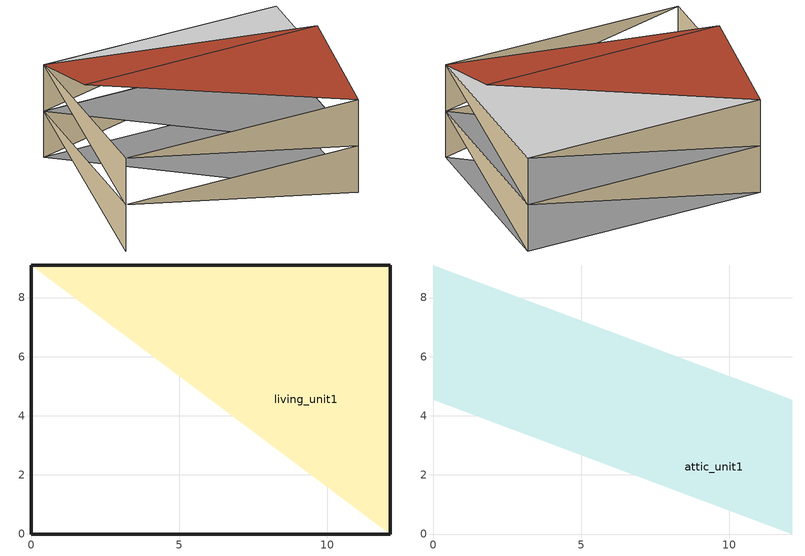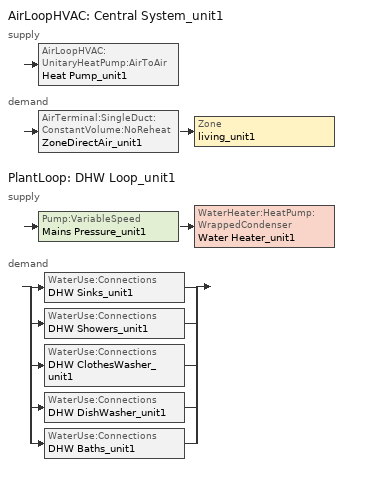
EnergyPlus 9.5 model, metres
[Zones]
living_unit1
 floor adiabatic (Interior Floor): 0,9.1 12.13,9.1 12.13,0 z2.6; 0,9.1 12.13,9.1 12.13,0 z0.01
 wall outside (Exterior Wall): 12.13,0,0.01 12.13,0,2.6 0,0,2.6; 12.13,9.1,0.01 12.13,9.1,2.6 12.13,0,2.6; 0,9.1,0.01 0,9.1,2.6 12.13,9.1,2.6; 0,0,0.01 0,0,2.6 0,9.1,2.6; 12.13,0,2.6 12.13,0,5.19 0,0,5.19; 12.13,9.1,2.6 12.13,9.1,5.19 12.13,0,5.19; 0,9.1,2.6 0,9.1,5.19 12.13,9.1,5.19; 0,0,2.6 0,0,5.19 0,9.1,5.19
 ceiling to attic_unit1 (Interior Ceiling): 12.13,0 12.13,9.1 0,9.1 z5.19
attic_unit1
 roof outside (Exterior Roof): 12.13,0,5.19 12.13,4.55,6.7 0,4.55,6.7; 0,9.1,5.19 0,4.55,6.7 12.13,4.55,6.7
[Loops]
AirLoopHVAC 'Central System_unit1'
 supply: AirLoopHVAC:UnitaryHeatPump:AirToAir 'Heat Pump_unit1'
 demand: AirTerminal:SingleDuct:ConstantVolume:NoReheat 'ZoneDirectAir_unit1' > Zone 'living_unit1'
PlantLoop 'DHW Loop_unit1'
 supply: Pump:VariableSpeed 'Mains Pressure_unit1' > WaterHeater:HeatPump:WrappedCondenser 'Water Heater_unit1'
 demand: split
  | WaterUse:Connections 'DHW Sinks_unit1'
  | WaterUse:Connections 'DHW Showers_unit1'
  | WaterUse:Connections 'DHW ClothesWasher_unit1'
  | WaterUse:Connections 'DHW DishWasher_unit1'
  | WaterUse:Connections 'DHW Baths_unit1'
[Building]
US+SF+CZ6A+hp+slab+IECC_2021: North Axis {deg}=0; Terrain=Suburbs; Loads Convergence Tolerance Value {W}=0.04; Temperature Convergence Tolerance Value {deltaC}=0.4; Solar Distribution=FullExterior; Maximum Number of Warmup Days=25; Minimum Number of Warmup Days=6
[Site:Location]
Location=Albany Intl AP_NY_USA Design_Conditions; Latitude {N+ S-}=42.75; Longitude {W- E+}=-73.8; Time Zone Relative to GMT {GMT+/-}=-5; Elevation {m}=84
[SizingPeriod:DesignDay] Day of Month=21; Dry-Bulb Temperature Range Modifier Type=DefaultMultipliers; Humidity Condition Type=Wetbulb; Barometric Pressure {Pa}=100320; Rain {Yes/No}=No; Snow on ground {Yes/No}=No; Daylight Savings Time Indicator=No
Name | Month | Day Type | Maximum Dry-Bulb Temperature {C} | Daily Dry-Bulb Temperature Range {C} | Wetbulb at Maximum Dry-Bulb {C} | Wind Speed {m/s} design conditions vs. traditional 6.71 m/s (15 mph) | Wind Direction {Degrees; N=0, S=180} | Solar Model Indicator | Clearness {0.0 to 1.1} | Daily Wet-Bulb Temperature Range {deltaC} | Wind Speed {m/s} design conditions vs. traditional 3.35 m/s (7mph) | ASHRAE Clear Sky Optical Depth for Beam Irradiance (taub) | ASHRAE Clear Sky Optical Depth for Diffuse Irradiance (taud)
Albany Intl AP Ann Htg 99.6% Condns DB | 1 | WinterDesignDay | -17.7 | 0 | -17.7 | 3.1 | 290 | ASHRAEClearSky | 0
Albany Intl AP Ann Clg .4% Condns DB=>MWB | 7 | SummerDesignDay | 32 | 12 | 22.7 |  | 180 | ASHRAETau2017 |  | 5.2 | 4.1 | 0.45 | 2.235
[Site:WaterMainsTemperature]
Calculation Method=Correlation; Annual Average Outdoor Air Temperature {C}=6.375; Maximum Difference In Monthly Average Outdoor Air Temperatures {deltaC}=33.5
[Material]
Name | Roughness | Thickness {m} | Conductivity {W/m-K} | Density {kg/m3} | Specific Heat {J/kg-K} | Solar Absorptance | Thermal Absorptance | Visible Absorptance
sheathing_consol_layer | Rough | 0.031115 | 0.035329 | 20.1 | 1465.415
ceil_consol_layer | Rough | 0.444461 | 0.0617176 | 41.9286 | 776.251
wall_consol_layer | Rough | 0.1397 | 0.057165 | 120.801 | 1036.26
Asphalt_shingle | MediumRough | 0.00633985 | 0.08186 | 1121.29 | 1255.2 | 0.75
syn_stucco | MediumSmooth | 0.003048 | 8.65E-02 | 400 | 878.64
Drywall_1/2in | MediumSmooth | 0.0127 | 0.16009 | 800.923 | 1087.84
OSB_7/16in | MediumSmooth | 0.0111125 | 0.1163 | 544.627 | 1213.36
Plywood_3/4in | Rough | 0.01905 | 0.115458 | 544.68 | 674.54 | 0.7 | 0.9 | 0.7
Carpet_n_pad | MediumSmooth | 0.0254001 | 0.0601314 | 32.0369 | 836.8 | 0.7 | 0.9 | 0.7
OSB_1/2in | MediumSmooth | 0.0127 | 0.1163 | 544.627 | 1213.36 | 0.7 | 0.9 | 0.7
Std Wood 6inch | MediumSmooth | 0.15 | 0.12 | 540 | 1210 | 0.7 | 0.9 | 0.7
[WindowMaterial:SimpleGlazingSystem]
Glass: U-Factor {W/m2-K}=1.70358; Solar Heat Gain Coefficient=0.3344; Visible Transmittance=0.88
[WindowMaterial:Blind]
int_blind: Slat Orientation=Horizontal; Slat Width {m}=0.025; Slat Separation {m}=0.01875; Slat Thickness {m}=0.001; Slat Angle {deg}=45; Slat Conductivity {W/m-K}=221; Slat Beam Solar Transmittance=0; Front Side Slat Beam Solar Reflectance=0.5; Back Side Slat Beam Solar Reflectance=0.5; Slat Diffuse Solar Transmittance=0; Front Side Slat Diffuse Solar Reflectance=0.5; Back Side Slat Diffuse Solar Reflectance=0.5; Slat Beam Visible Transmittance=0; Front Side Slat Beam Visible Reflectance=0.5; Back Side Slat Beam Visible Reflectance=0.5; Slat Diffuse Visible Transmittance=0; Front Side Slat Diffuse Visible Reflectance=0.5; Back Side Slat Diffuse Visible Reflectance=0.5; Slat Infrared Hemispherical Transmittance=0; Front Side Slat Infrared Hemispherical Emissivity=0.9; Back Side Slat Infrared Hemispherical Emissivity=0.9; Blind to Glass Distance {m}=0.05; Blind Top Opening Multiplier=0.5; Blind Bottom Opening Multiplier=0.5; Blind Left Side Opening Multiplier=0.5; Blind Right Side Opening Multiplier=0.5
[Construction]
Exterior Wall: syn_stucco, sheathing_consol_layer, OSB_7/16in, wall_consol_layer, Drywall_1/2in
InteriorFurnishings: Std Wood 6inch
Interior Floor: Plywood_3/4in, Carpet_n_pad
Interior Ceiling: ceil_consol_layer, Drywall_1/2in
Exterior Roof: Asphalt_shingle, OSB_1/2in
window_w_blinds: Glass, int_blind
[Zone] Multiplier=1
living_unit1; attic_unit1
[WindowShadingControl]
Shades-living_unit1: Zone=living_unit1; Shading Type=InteriorBlind; Construction with Shading=window_w_blinds; Shading Control Type=OnIfScheduleAllows; Schedule=shading_2012iecc; Shading Control Is Scheduled=Yes; Glare Control Is Active=No; Multiple Surface Control Type=Sequential; Fenestration Surface 1=Window_ldf_1.unit1; Fenestration Surface 2=Window_ldb_1.unit1; Fenestration Surface 3=Window_sdr_1.unit1; Fenestration Surface 4=Window_sdl_1.unit1; Fenestration Surface 5=Window_ldf_2.unit1; Fenestration Surface 6=Window_ldb_2.unit1; Fenestration Surface 7=Window_sdr_2.unit1; Fenestration Surface 8=Window_sdl_2.unit1
[InternalMass]
Internalmass_unit1: Construction=InteriorFurnishings; Zone or ZoneList=living_unit1; Surface Area {m2}=9.89591
[Shading:Overhang] Height above Window or Door {m}=0; Tilt Angle from Window/Door {deg}=90; Left extension from Window/Door Width {m}=0; Right extension from Window/Door Width {m}=0; Depth {m}=0.0152439
Name | Window or Door
Overhang_sdr_1.unit1 | Window_sdr_1.unit1
Overhang_sdr_2.unit1 | Window_sdr_2.unit1
[People]
people_unit1: Zone or ZoneList=living_unit1; Number of People Schedule=Occupancy; Number of People Calculation Method=People; Number of People=3; Fraction Radiant=0; Sensible Heat Fraction=autocalculate; Activity Level Schedule=activity_sch; Enable ASHRAE 55 Comfort Warnings=No; Mean Radiant Temperature Calculation Type=ZoneAveraged
[Lights] Zone or ZoneList=living_unit1; Schedule=InteriorLightingHE; Design Level Calculation Method=Watts/Area; Return Air Fraction=0; Fraction Radiant=0.6; Fraction Visible=0.2; Fraction Replaceable=0
Name | Watts per Zone Floor Area {W/m2}
Living Hardwired Lighting1 | 1.05216
Living Plug-in Lighting1 | 0.478468
[EnergyManagementSystem:ProgramCallingManager]
GettimeV: EndOfSystemTimestepBeforeHVACReporting; GetTimelagV
[EnergyManagementSystem:Program]
GetTimelagV: SET currentMinuteV = Minute; SET currentMonthV = Month; SET currentDayOfMonthV = DayOfMonth; Set currentHourV = Hour
[EnergyManagementSystem:OutputVariable] Type of Data in Variable=Averaged; Update Frequency=SystemTimestep
Name | EMS Variable
currentMinuteV | currentMinuteV
currentHourV | currentHourV
currentDayOfMonthV | currentDayOfMonthV
currentMonthV | currentMonthV
[EnergyManagementSystem:GlobalVariable]
currentMinuteV
currentMonthV
currentDayOfMonthV
currentHourV
[ElectricEquipment] Zone or ZoneList=living_unit1
Name | Schedule | Design Level Calculation Method | Design Level {W} | Fraction Latent | Fraction Radiant | Fraction Lost | Watts per Zone Floor Area {W/m2}
dishwasher1 | DishWasher | EquipmentLevel | 65.6988 | 0.15 | 0.6 | 0.25
refrigerator1 | Refrigerator | EquipmentLevel | 91.0576 | 0 | 1 | 0
clotheswasher1 | ClothesWasher | EquipmentLevel | 28.4784 | 0 | 0.8 | 0.2
electric_dryer1 | ClothesDryer | EquipmentLevel | 213.065 | 0.05 | 0.15 | 0.8
electric_range1 | CookingRange | EquipmentLevel | 248.154 | 0.3 | 0.4 | 0.3
television1 | InteriorLighting | EquipmentLevel | 0 | 0 | 1 | 0
electric_mels1 | MiscPlugLoad | EquipmentLevel | 567.464 | 0.06 | 0.69 | 0.25
IECC_Adj1 | MiscPlugLoad | Watts/Area |  | 0.062439 | 0.411909 | 0.251045 | 1.54357
[ZoneVentilation:DesignFlowRate]
Ventilation_unit1: Zone or ZoneList=living_unit1; Schedule=always_avail; Design Flow Rate Calculation Method=Flow/Zone; Design Flow Rate {m3/s}=0; Ventilation Type=Exhaust; Fan Pressure Rise {Pa}=0; Fan Total Efficiency=0.6; Constant Term Coefficient=1; Temperature Term Coefficient=0; Velocity Term Coefficient=0; Velocity Squared Term Coefficient=0; Minimum Indoor Temperature {C}=-100; Maximum Indoor Temperature {C}=100; Delta Temperature {deltaC}=-100; Minimum Outdoor Temperature {C}=-100; Maximum Outdoor Temperature {C}=100; Maximum Wind Speed {m/s}=40
[Exterior:Lights]
Name | Schedule | Design Level {W}
Exterior-Lights_unit1 | ExteriorLighting | 43.2425
Garage-Lights_unit1 | InteriorLightingHE | 7.16295
[DesignSpecification:OutdoorAir]
SZ_DSOA_living_unit1: Outdoor Air Method=Flow/Zone; Outdoor Air Flow per Person {m3/s-person}=0; Outdoor Air Flow per Zone {m3/s}=0.0283168
[Sizing:Zone]
living_unit1: Zone Cooling Design Supply Air Temperature Input Method=SupplyAirTemperature; Zone Cooling Design Supply Air Temperature {C}=12; Zone Heating Design Supply Air Temperature Input Method=SupplyAirTemperature; Zone Heating Design Supply Air Temperature {C}=50; Zone Cooling Design Supply Air Humidity Ratio {kgWater/kgDryAir}=0.008; Zone Heating Design Supply Air Humidity Ratio {kgWater/kgDryAir}=0.008; Design Specification Outdoor Air Object=SZ_DSOA_living_unit1; Cooling Design Air Flow Method=DesignDay; Cooling Minimum Air Flow per Zone Floor Area {m3/s-m2}=0.000762; Heating Design Air Flow Method=DesignDay; Heating Maximum Air Flow per Zone Floor Area {m3/s-m2}=0.002032; Heating Maximum Air Flow {m3/s}=0.141576; Heating Maximum Air Flow Fraction=0.3
[Sizing:System]
Central System_unit1: Type of Load to Size On=Sensible; Design Outdoor Air Flow Rate {m3/s}=autosize; Central Heating Maximum System Air Flow Ratio=1; Preheat Design Temperature {C}=7; Preheat Design Humidity Ratio {kgWater/kgDryAir}=0.008; Precool Design Temperature {C}=11; Precool Design Humidity Ratio {kgWater/kgDryAir}=0.008; Central Cooling Design Supply Air Temperature {C}=12; Central Heating Design Supply Air Temperature {C}=50; Type of Zone Sum to Use=NonCoincident; 100% Outdoor Air in Cooling=No; 100% Outdoor Air in Heating=No; Central Cooling Design Supply Air Humidity Ratio {kgWater/kgDryAir}=0.008; Central Heating Design Supply Air Humidity Ratio {kgWater/kgDryAir}=0.008; Cooling Supply Air Flow Rate Method=DesignDay; Heating Supply Air Flow Rate Method=DesignDay; Zone Maximum Outdoor Air Fraction=1; Cooling Design Capacity Method=CoolingDesignCapacity; Cooling Design Capacity {W}=autosize; Heating Design Capacity Method=HeatingDesignCapacity; Heating Design Capacity {W}=autosize; Central Cooling Capacity Control Method=OnOff
[Sizing:Plant]
DHW Loop_unit1: Loop Type=Heating; Design Loop Exit Temperature {C}=48.8889; Loop Design Temperature Difference {deltaC}=5.55556
[ZoneControl:Thermostat]
Zone Thermostat_unit1: Zone or ZoneList=living_unit1; Control Type Schedule=zone_control_type; Control 1=thermostat_living Dual SP Control
[ThermostatSetpoint:DualSetpoint]
thermostat_living Dual SP Control: Heating Setpoint Temperature Schedule=heating_sch; Cooling Setpoint Temperature Schedule=cooling_sch
[ZoneHVAC:EnergyRecoveryVentilator]
ERV_unit1: Availability Schedule=always_avail; Heat Exchanger=OA_Heat_Recovery_Unit1; Supply Air Flow Rate {m3/s}=0.0283168; Exhaust Air Flow Rate {m3/s}=0.0283168; Supply Air Fan=OASupplyFan_unit1; Exhaust Air Fan=OAExhaustFan_unit1
[AirTerminal:SingleDuct:ConstantVolume:NoReheat]
ZoneDirectAir_unit1: Availability Schedule=always_avail; Maximum Air Flow Rate {m3/s}=autosize
[Zone equipment]
living_unit1: ZoneDirectAir_unit1, Water Heater_unit1, ERV_unit1
[Fan:OnOff] Availability Schedule=always_avail
Name | Fan Total Efficiency | Pressure Rise {Pa} | Maximum Flow Rate {m3/s} | Motor Efficiency | Motor In Airstream Fraction
Supply Fan_unit1 | 0.50054 | 400 | autosize | 0.863 | 1
OASupplyFan_unit1; OAExhaustFan_unit1 | 0.6 | 227.023 | 0.0283168 | 1 | 0
Heat Pump Water Heater Fan_unit1 | 0.7 | 100 | autosize | 0.9 | 1
[Coil:Cooling:DX:SingleSpeed]
DX Cooling Coil_unit1: Availability Schedule=always_avail; Gross Rated Total Cooling Capacity {W}=autosize; Gross Rated Sensible Heat Ratio=autosize; Gross Rated Cooling COP {W/W}=4.06853; Rated Air Flow Rate {m3/s}=autosize; Total Cooling Capacity Function of Temperature Curve=HPACCoolCapFT; Total Cooling Capacity Function of Flow Fraction Curve=HPACCoolCapFFF; Energy Input Ratio Function of Temperature Curve=HPACCOOLEIRFT; Energy Input Ratio Function of Flow Fraction Curve=HPACCOOLEIRFFF; Part Load Fraction Correlation Curve=HPACCOOLPLFFPLR
[Coil:Heating:Electric]
Supp Heating Coil_unit1: Availability Schedule=always_avail; Efficiency=1; Nominal Capacity {W}=autosize
[Coil:Heating:DX:SingleSpeed]
Main DX Heating Coil_unit1: Availability Schedule=always_avail; Gross Rated Heating Capacity {W}=autosize; Gross Rated Heating COP {W/W}=3.69308; Rated Air Flow Rate {m3/s}=autosize; Heating Capacity Function of Temperature Curve=HPACHeatCapFT; Heating Capacity Function of Flow Fraction Curve=HPACHeatCapFFF; Energy Input Ratio Function of Temperature Curve=HPACHeatEIRFT; Energy Input Ratio Function of Flow Fraction Curve=HPACHeatEIRFFF; Part Load Fraction Correlation Curve=HPACCOOLPLFFPLR; Defrost Energy Input Ratio Function of Temperature Curve=Defrost_EIR_FT; Minimum Outdoor Dry-Bulb Temperature for Compressor Operation {C}=-17.78; Maximum Outdoor Dry-Bulb Temperature for Defrost Operation {C}=5; Crankcase Heater Capacity {W}=200; Maximum Outdoor Dry-Bulb Temperature for Crankcase Heater Operation {C}=10; Defrost Strategy=ReverseCycle; Defrost Control=OnDemand
[Coil:WaterHeating:AirToWaterHeatPump:Wrapped]
Heat Pump Water Heater Evaporator_unit1: Rated Heating Capacity {W}=1500; Rated COP {W/W}=3; Rated Sensible Heat Ratio=0.981; Rated Evaporator Inlet Air Dry-Bulb Temperature {C}=19.7; Rated Evaporator Inlet Air Wet-Bulb Temperature {C}=13.5; Rated Condenser Water Temperature {C}=48.89; Rated Evaporator Air Flow Rate {m3/s}=0.189; Evaporator Fan Power Included in Rated COP=yes; Maximum Ambient Temperature for Crankcase Heater Operation {C}=10; Evaporator Air Temperature Type for Curve Objects=WetBulbTemperature; Heating Capacity Function of Temperature Curve=HPWH-Htg-Cap-fT; Heating COP Function of Temperature Curve=HPWH-Htg-COP-fT; Part Load Fraction Correlation Curve=HPWH-COP-fPLR
[HeatExchanger:AirToAir:SensibleAndLatent]
OA_Heat_Recovery_Unit1: Availability Schedule=always_off; Nominal Supply Air Flow Rate {m3/s}=0.0283168; Sensible Effectiveness at 100% Heating Air Flow=0.65; Latent Effectiveness at 100% Heating Air Flow=0; Sensible Effectiveness at 75% Heating Air Flow=0.65; Latent Effectiveness at 75% Heating Air Flow=0; Sensible Effectiveness at 100% Cooling Air Flow=0.65; Latent Effectiveness at 100% Cooling Air Flow=0; Sensible Effectiveness at 75% Cooling Air Flow=0.65; Latent Effectiveness at 75% Cooling Air Flow=0; Nominal Electric Power {W}=0; Supply Air Outlet Temperature Control=No; Heat Exchanger Type=Plate; Frost Control Type=None; Threshold Temperature {C}=-16.8333; Initial Defrost Time Fraction=0.083; Rate of Defrost Time Fraction Increase {1/K}=0.0216; Economizer Lockout=No
[AirLoopHVAC:UnitaryHeatPump:AirToAir]
Heat Pump_unit1: Availability Schedule=always_avail; Cooling Supply Air Flow Rate {m3/s}=autosize; Heating Supply Air Flow Rate {m3/s}=autosize; No Load Supply Air Flow Rate {m3/s}=0; Controlling Zone or Thermostat Location=living_unit1; Supply Air Fan=Supply Fan_unit1; Heating Coil=Main DX Heating Coil_unit1; Cooling Coil=DX Cooling Coil_unit1; Supplemental Heating Coil=Supp Heating Coil_unit1; Maximum Supply Air Temperature from Supplemental Heater {C}=50; Maximum Outdoor Dry-Bulb Temperature for Supplemental Heater Operation {C}=10; Fan Placement=BlowThrough; Supply Air Fan Operating Mode Schedule=fan_cycle
[AirLoopHVAC]
Central System_unit1: Design Supply Air Flow Rate {m3/s}=autosize
[Pump:VariableSpeed]
Mains Pressure_unit1: Design Maximum Flow Rate {m3/s}=autosize; Design Pump Head {Pa}=1; Design Power Consumption {W}=0; Motor Efficiency=1; Fraction of Motor Inefficiencies to Fluid Stream=0; Coefficient 1 of the Part Load Performance Curve=0; Coefficient 2 of the Part Load Performance Curve=1; Coefficient 3 of the Part Load Performance Curve=0; Coefficient 4 of the Part Load Performance Curve=0; Design Minimum Flow Rate {m3/s}=0; Pump Control Type=Intermittent
[WaterHeater:Stratified]
Water Heater_Tank_unit1: Tank Volume {m3}=0.196841; Tank Height {m}=1.594; Tank Shape=VerticalCylinder; Maximum Temperature Limit {C}=51; Heater Priority Control=MasterSlave; Heater 1 Setpoint Temperature Schedule=dhw_setpt_hpwh; Heater 1 Deadband Temperature Difference {deltaC}=2; Heater 1 Capacity {W}=autosize; Heater 1 Height {m}=1.129; Heater 2 Setpoint Temperature Schedule=dhw_setpt_hpwh; Heater 2 Deadband Temperature Difference {deltaC}=2; Heater 2 Capacity {W}=0; Heater 2 Height {m}=0.266; Heater Fuel Type=electricity; Heater Thermal Efficiency=1; Off Cycle Parasitic Fuel Consumption Rate {W}=8.3; Off Cycle Parasitic Fuel Type=Electricity; Off Cycle Parasitic Heat Fraction to Tank=0; Off Cycle Parasitic Height {m}=1; On Cycle Parasitic Fuel Consumption Rate {W}=8.3; On Cycle Parasitic Fuel Type=Electricity; On Cycle Parasitic Heat Fraction to Tank=0; On Cycle Parasitic Height {m}=1; Ambient Temperature Indicator=Zone; Ambient Temperature Zone=living_unit1; Uniform Skin Loss Coefficient per Unit Area to Ambient Temperature {W/m2-K}=0.730336; Skin Loss Fraction to Zone=1; Off Cycle Flue Loss Fraction to Zone=1; Use Side Effectiveness=1; Use Side Inlet Height {m}=0; Use Side Outlet Height {m}=autocalculate; Source Side Effectiveness=1; Source Side Inlet Height {m}=0.7; Source Side Outlet Height {m}=0; Inlet Mode=Fixed; Use Side Design Flow Rate {m3/s}=autosize; Source Side Design Flow Rate {m3/s}=autosize; Indirect Water Heating Recovery Time {hr}=1.5; Number of Nodes=1
[WaterHeater:Sizing]
Water Heater_Tank_unit1: Design Mode=ResidentialHUD-FHAMinimum; Number of Bedrooms=3; Number of Bathrooms=3
[WaterHeater:HeatPump:WrappedCondenser]
Water Heater_unit1: Availability Schedule=always_avail; Compressor Setpoint Temperature Schedule=Compressor Setpoint; Dead Band Temperature Difference {deltaC}=5; Condenser Bottom Location {m}=0.0664167; Condenser Top Location {m}=0.863417; Evaporator Air Flow Rate {m3/s}=autocalculate; Inlet Air Configuration=ZoneAirOnly; Inlet Air Zone=living_unit1; Tank=Water Heater_Tank_unit1; DX Coil=Heat Pump Water Heater Evaporator_unit1; Minimum Inlet Air Temperature for Compressor Operation {C}=10; Maximum Inlet Air Temperature for Compressor Operation {C}=48.89; Compressor Location=Zone; Fan=Heat Pump Water Heater Fan_unit1; Fan Placement=DrawThrough; On Cycle Parasitic Electric Load {W}=0; Off Cycle Parasitic Electric Load {W}=0; Tank Element Control Logic=MutuallyExclusive; Control Sensor 1 Height In Stratified Tank {m}=1.262; Control Sensor 1 Weight=0.75; Control Sensor 2 Height In Stratified Tank {m}=0.464
[PlantLoop]
DHW Loop_unit1: Fluid Type=Water; Plant Equipment Operation Scheme=DHW Loop Operation_unit1; Maximum Loop Temperature {C}=100; Minimum Loop Temperature {C}=0; Maximum Loop Flow Rate {m3/s}=autosize; Minimum Loop Flow Rate {m3/s}=0; Plant Loop Volume {m3}=autocalculate; Load Distribution Scheme=Optimal
[PlantEquipmentList]
DHW Plant Equipment_unit1: Water Heater_unit1
[PlantEquipmentOperation:HeatingLoad]
DHW Control Scheme_unit1: Load Range 1 Lower Limit {W}=0; Load Range 1 Upper Limit {W}=1000000000000000; Range 1 Equipment List=DHW Plant Equipment_unit1
[PlantEquipmentOperationSchemes]
DHW Loop Operation_unit1: Control Scheme 1=DHW Control Scheme_unit1; Control Scheme 1 Schedule=always_avail
[AvailabilityManager:Scheduled]
System availability: Schedule=always_avail
[SetpointManager:Scheduled]
DHW Loop Setpoint Manager_unit1: Control Variable=Temperature; Schedule=DHWSupplySetpoint; Setpoint Node or NodeList=DHW Supply Outlet Node_unit1
[Generator:PVWatts] DC System Capacity {W}=13040; Module Type=Standard; Array Type=FixedOpenRack; System Losses=0.14; Array Geometry Type=TiltAzimuth; Tilt Angle {deg}=18.3; Ground Coverage Ratio=0.4
Name | Azimuth Angle {deg}
PV_WestRoof | 270
PV_EastRoof | 90
[ElectricLoadCenter:Inverter:PVWatts]
Inverter: DC to AC Size Ratio=1.1; Inverter Efficiency=0.96
[ElectricLoadCenter:Generators]
Generator: Generator 1=PV_WestRoof; Generator 1 Rated Electric Power Output {W}=13040; Generator 2=PV_EastRoof; Generator 2 Rated Electric Power Output {W}=13040
[ElectricLoadCenter:Distribution]
ELC1: Generator List=Generator; Generator Operation Scheme Type=Baseload; Electrical Buss Type=DirectCurrentWithInverter; Inverter=Inverter; Maximum Storage State of Charge Fraction=1
[WaterUse:Equipment]
Name | Peak Flow Rate {m3/s} | Flow Rate Fraction Schedule | Target Temperature Schedule
Clothes Washer_unit1 | 1.62192e-06 | ClothesWasher | CWWaterTempSchedule
Dishwasher_unit1 | 6.36685e-07 | Dishwasher | DWWaterTempSchedule
Sinks_unit1 | 7.1934e-05 | BA_sink_sch | SSBWaterTempSchedule
Showers_unit1 | 0.000141975 | BA_shower_sch | SSBWaterTempSchedule
Baths_unit1 | 0.00027764 | BA_bath_sch | SSBWaterTempSchedule
[WaterUse:Connections] Drain Water Heat Exchanger Type=None
Name | Water Use Equipment 1
DHW Sinks_unit1 | Sinks_unit1
DHW Showers_unit1 | Showers_unit1
DHW ClothesWasher_unit1 | Clothes Washer_unit1
DHW DishWasher_unit1 | Dishwasher_unit1
DHW Baths_unit1 | Baths_unit1
[ExternalInterface:Schedule]
Name | Initial Value
heating_sch | 22.22
cooling_sch | 23.89
[Schedule:Day:Hourly]
OccupancyDay: 1, 1, 1, 1, 1, 1, 1, 0.8831, 0.40861, 0.24189, 0.24189, 0.24189, 0.24189, 0.24189, 0.24189, 0.24189, 0.29498, 0.5531, 0.89693, 0.89693, 0.89693, 1, 1, 1
LightingDay: 0.0625, 0.0625, 0.0625, 0.0625, 0.1875, 0.390625, 0.4375, 0.390625, 0.171875, 0.117188, 0.117188, 0.117188, 0.117188, 0.117188, 0.117188, 0.203125, 0.4375, 0.609375, 0.820312, 0.984375, 1, 0.6875, 0.382812, 0.15625
ExteriorLightingDay: 1, 1, 1, 1, 1, 1, 0, 0, 0, 0, 0, 0, 0, 0, 0, 0, 0, 0, 1, 1, 1, 1, 1, 1
LightingDay_EELighting: 0.06875, 0.06875, 0.06875, 0.06875, 0.20625, 0.429688, 0.48125, 0.429688, 0.189062, 0.128906, 0.128906, 0.128906, 0.128906, 0.128906, 0.128906, 0.223438, 0.48125, 0.670312, 0.902344, 1, 1, 0.75625, 0.421094, 0.171875
RefrigeratorDay: 0.8, 0.782696, 0.765594, 0.742857, 0.731388, 0.731388, 0.75996, 0.8, 0.817103, 0.828571, 0.8, 0.8, 0.839839, 0.839839, 0.828571, 0.839839, 0.885714, 0.971429, 1, 0.971429, 0.942857, 0.925553, 0.885714, 0.828571
MiscPlugLoadDay: 0.60749, 0.559339, 0.552853, 0.545071, 0.524481, 0.585279, 0.676232, 0.718547, 0.60749, 0.517023, 0.529183, 0.529345, 0.520428, 0.538424, 0.568742, 0.600357, 0.710117, 0.862678, 0.936608, 0.966764, 1, 0.976654, 0.845169, 0.734436
CookingRangeDay: 0.0471585, 0.0471585, 0.0235459, 0.0235459, 0.0471585, 0.0707044, 0.165088, 0.283018, 0.306564, 0.320771, 0.283018, 0.330176, 0.377335, 0.306564, 0.292423, 0.377335, 0.613194, 1, 0.778348, 0.400947, 0.235859, 0.165088, 0.103722, 0.0707044
DishwasherWeekday: 0.115858, 0.0514759, 0.0385692, 0.0257379, 0.0257379, 0.0772138, 0.154503, 0.231792, 0.437922, 0.489398, 0.425016, 0.360633, 0.309082, 0.347726, 0.283344, 0.270437, 0.283344, 0.373464, 0.656883, 0.8372, 0.682621, 0.502305, 0.33482, 0.231792
DishwasherWeekend: 0.124134, 0.0551527, 0.0413241, 0.0275764, 0.0275764, 0.0827291, 0.165539, 0.248349, 0.469202, 0.524355, 0.455374, 0.386393, 0.331159, 0.372564, 0.303583, 0.289754, 0.303583, 0.40014, 0.703804, 0.897, 0.73138, 0.538184, 0.358735, 0.248349
DishwasherVacation; ClothesWasherVacation; ClothesDryerVacation: 0, 0, 0, 0, 0, 0, 0, 0, 0, 0, 0, 0, 0, 0, 0, 0, 0, 0, 0, 0, 0, 0, 0, 0
ClothesWasherWeekday: 0.0796475, 0.0637009, 0.0318078, 0.0318078, 0.0637009, 0.095594, 0.191188, 0.414354, 0.621574, 0.7332, 0.717253, 0.637521, 0.573735, 0.510034, 0.446247, 0.414354, 0.430301, 0.414354, 0.414354, 0.414354, 0.414354, 0.398408, 0.270921, 0.143434
ClothesWasherWeekend: 0.097441, 0.077932, 0.0389138, 0.0389138, 0.077932, 0.11695, 0.2339, 0.506923, 0.760436, 0.897, 0.877491, 0.779946, 0.701909, 0.623977, 0.545941, 0.506923, 0.526432, 0.506923, 0.506923, 0.506923, 0.506923, 0.487414, 0.331446, 0.175477
ClothesDryerWeekday: 0.0996819, 0.0598091, 0.0398727, 0.0199364, 0.0398727, 0.0598091, 0.159491, 0.318982, 0.486427, 0.685791, 0.785473, 0.817391, 0.7456, 0.677837, 0.610073, 0.578155, 0.558218, 0.546236, 0.518346, 0.510391, 0.5263, 0.546236, 0.4386, 0.239236
ClothesDryerWeekend: 0.121951, 0.0731707, 0.0487805, 0.0243902, 0.0487805, 0.0731707, 0.195122, 0.390244, 0.595097, 0.839, 0.960951, 1, 0.91217, 0.829268, 0.746366, 0.707317, 0.682927, 0.668268, 0.634146, 0.624415, 0.643878, 0.668268, 0.536585, 0.292683
[Schedule:Week:Compact]
RefrigeratorWeek: For: AllDays, RefrigeratorDay
MiscPlugLoadWeek: For: AllDays, MiscPlugLoadDay
CookingRangeWeek: For: AllDays, CookingRangeDay
DishwasherWeek: For: Weekdays, DishwasherWeekday, For: CustomDay1, DishwasherVacation, For: AllOtherDays, DishwasherWeekend
ClothesWasherWeek: For: Weekdays, ClothesWasherWeekday, For: CustomDay1, ClothesWasherVacation, For: AllOtherDays, ClothesWasherWeekend
ClothesDryerWeek: For: Weekdays, ClothesDryerWeekday, For: CustomDay1, ClothesDryerVacation, For: AllOtherDays, ClothesDryerWeekend
OccupancyWeek: AllDays, OccupancyDay
LightingProfileWeek: For: AllDays, LightingDay
LightingProfileWeek_EELighting: For: AllDays, LightingDay_EELighting
ExteriorLightingProfileWeek: For: AllDays, ExteriorLightingDay
[Schedule:Year]
Occupancy: OccupancyWeek, 1, 1, 12, 31
InteriorLighting: LightingProfileWeek, 1, 1, 12, 31
InteriorLightingHE: LightingProfileWeek_EELighting, 1, 1, 12, 31
ExteriorLighting: ExteriorLightingProfileWeek, 1, 1, 12, 31
Refrigerator: RefrigeratorWeek, 1, 1, 12, 31
MiscPlugLoad: MiscPlugLoadWeek, 1, 1, 12, 31
CookingRange: CookingRangeWeek, 1, 1, 12, 31
Dishwasher: DishwasherWeek, 1, 1, 12, 31
ClothesWasher: ClothesWasherWeek, 1, 1, 12, 31
ClothesDryer: ClothesDryerWeek, 1, 1, 12, 31
[Schedule:Compact]
BA_shower_sch: Through: 12/31, For: AllDays, Until: 1:00, 0.00174682, Until: 2:00, 0.000794011, Until: 3:00, 0.000476407, Until: 4:00, 0.000794011, Until: 5:00, 0.00222323, Until: 6:00, 0.00825772, Until: 7:00, 0.0187387, Until: 8:00, 0.0185799, Until: 9:00, 0.0150862, Until: 10:00, 0.0117514, Until: 11:00, 0.00952813, Until: 12:00, 0.0074637, Until: 13:00, 0.00539928, Until: 14:00, 0.00460526, Until: 15:00, 0.00412886, Until: 16:00, 0.00397006, Until: 17:00, 0.00476407, Until: 18:00, 0.00619329, Until: 19:00, 0.00666969, Until: 20:00, 0.00666969, Until: 21:00, 0.00666969, Until: 22:00, 0.00651089, Until: 23:00, 0.00460526, Until: 24:00, 0.00333485
BA_bath_sch: Through: 12/31, For: AllDays, Until: 1:00, 0.000163091, Until: 2:00, 8.15455e-05, Until: 3:00, 8.15455e-05, Until: 4:00, 8.15455e-05, Until: 5:00, 0.000163091, Until: 6:00, 0.000387341, Until: 7:00, 0.000937773, Until: 8:00, 0.00118241, Until: 9:00, 0.0013455, Until: 10:00, 0.00118241, Until: 11:00, 0.000937773, Until: 12:00, 0.000713523, Until: 13:00, 0.000631977, Until: 14:00, 0.000468886, Until: 15:00, 0.000468886, Until: 16:00, 0.000468886, Until: 17:00, 0.000795068, Until: 18:00, 0.000937773, Until: 19:00, 0.00156975, Until: 20:00, 0.00203864, Until: 21:00, 0.00203864, Until: 22:00, 0.00156975, Until: 23:00, 0.0013455, Until: 24:00, 0.000795068
BA_sink_sch: Through: 12/31, For: AllDays, Until: 1:00, 0.00387389, Until: 2:00, 0.00193694, Until: 3:00, 0.00138353, Until: 4:00, 0.00138353, Until: 5:00, 0.00193694, Until: 6:00, 0.00498071, Until: 7:00, 0.0116217, Until: 8:00, 0.0171558, Until: 9:00, 0.0182626, Until: 10:00, 0.0171558, Until: 11:00, 0.0149421, Until: 12:00, 0.0138353, Until: 13:00, 0.0135586, Until: 14:00, 0.0124518, Until: 15:00, 0.0118984, Until: 16:00, 0.011345, Until: 17:00, 0.0132819, Until: 18:00, 0.0179859, Until: 19:00, 0.020753, Until: 20:00, 0.0190927, Until: 21:00, 0.0157723, Until: 22:00, 0.0132819, Until: 23:00, 0.0110682, Until: 24:00, 0.00747107
activity_sch: Through: 12/31, For: AllDays, Until: 24:00, 117.28
zone_control_type: Through: 12/31, For: AllDays, Until 24:00, 4
shading_2012iecc: Through: 12/31, For: AllDays, Until 24:00, 0
dhw_setpt_hpwh: Through: 12/31, For: AllDays, Until 24:00, 44
always_avail: Through: 12/31, For: AllDays, Until: 24:00, 1
always_off; fan_cycle: Through: 12/31, For: AllDays, Until: 24:00, 0
[Schedule:Constant]
Name | Hourly Value
DWWaterTempSchedule; CWWaterTempSchedule; DHWSupplySetpoint | 48.8889
SSBWaterTempSchedule | 40.5556
Compressor Setpoint | 50
[Curve:Quadratic]
Name | Coefficient1 Constant | Coefficient2 x | Coefficient3 x**2 | Minimum Value of x | Maximum Value of x
HPWH-COP-fPLR | 1 | 0 | 0 | 0 | 1
HPACCoolCapFFF | 0.8 | 0.2 | 0 | 0.5 | 1.5
HPACCOOLEIRFFF | 1.156 | -0.1816 | 0.0256 | 0.5 | 1.5
HPACCOOLPLFFPLR | 0.85 | 0.15 | 0 | 0 | 1
HPACHeatEIRFFF | 1.3824 | -0.4336 | 0.0512 | 0 | 1
[Curve:Cubic]
Name | Coefficient1 Constant | Coefficient2 x | Coefficient3 x**2 | Coefficient4 x**3 | Minimum Value of x | Maximum Value of x
HPACHeatCapFT | 0.758746 | 0.027626 | 0.000148716 | 3.4992e-06 | -20 | 20
HPACHeatCapFFF | 0.84 | 0.16 | 0 | 0 | 0.5 | 1.5
HPACHeatEIRFT | 1.19248 | -0.0300438 | 0.00103745 | -2.3328e-05 | -20 | 20
[Curve:Biquadratic]
Name | Coefficient1 Constant | Coefficient2 x | Coefficient3 x**2 | Coefficient4 y | Coefficient5 y**2 | Coefficient6 x*y | Minimum Value of x | Maximum Value of x | Minimum Value of y | Maximum Value of y | Minimum Curve Output
HPWH-Htg-Cap-fT | 0.563 | 0.0437 | 0.000039 | 0.0055 | -.000148 | -.000145 | 0 | 100 | 0 | 100 | 0
HPWH-Htg-COP-fT | 1.1332 | 0.063 | -9.79e-05 | -.00972 | -2.14e-05 | -.000686 | 0 | 100 | 0 | 100
HPACCoolCapFT | 0.766956 | 0.0107756 | -4.14703e-05 | 0.00134961 | -0.000261144 | 0.000457488 | 12.77778 | 23.88889 | 21.11111 | 46.11111
HPACCOOLEIRFT | 0.297145 | 0.0430933 | -0.000748766 | 0.00597727 | 0.000482112 | -0.000956448 | 12.77778 | 23.88889 | 21.11111 | 46.11111
Defrost_EIR_FT | 1 | 0 | 0 | 0 | 0 | 0 | 0 | 100 | 0 | 100
[AirflowNetwork:SimulationControl]
House AirflowNetwork: AirflowNetwork Control=MultizoneWithDistribution; Wind Pressure Coefficient Type=SurfaceAverageCalculation; Building Type=LOWRISE; Maximum Number of Iterations=500; Relative Airflow Convergence Tolerance=0.001; Absolute Airflow Convergence Tolerance {kg/s}=0.00001; Convergence Acceleration Limit=0; Azimuth Angle of Long Axis of Building {deg}=0; Ratio of Building Width Along Short Axis to Width Along Long Axis=0.75; Allow Unsupported Zone Equipment=Yes
[AirflowNetwork:MultiZone:Zone] Indoor and Outdoor Temperature Difference Upper Limit for Minimum Venting Open Factor {deltaC}=100; Indoor and Outdoor Enthalpy Difference Upper Limit for Minimum Venting Open Factor {deltaJ/kg}=300000
Name | Ventilation Control Mode | Minimum Venting Open Factor | Indoor and Outdoor Temperature Difference Lower Limit For Maximum Venting Open Factor {deltaC} | Indoor and Outdoor Enthalpy Difference Lower Limit For Maximum Venting Open Factor {deltaJ/kg} | Venting Availability Schedule
living_unit1 | NoVent | 0 | 0 | 0
attic_unit1 | Constant |  |  |  | inf_sch
[AirflowNetwork:MultiZone:Surface] Window/Door Opening Factor, or Crack Factor=1
Name | Leakage Component | Ventilation Control Mode | Minimum Venting Open Factor | Indoor and Outdoor Temperature Difference Upper Limit for Minimum Venting Open Factor {deltaC} | Indoor and Outdoor Enthalpy Difference Upper Limit for Minimum Venting Open Factor {deltaJ/kg} | Venting Availability Schedule
Roof_front_unit1 | AtticVent | Constant | 0 | 100 | 300000 | inf_sch
Roof_back_unit1; Roof_right_unit1; Roof_left_unit1 | AtticVent | Constant |  | 100 | 300000 | inf_sch
ceiling_unit1 | ZoneLeak_Ceiling | NoVent
Wall_ldf_1.unit1; Wall_ldb_1.unit1; Wall_ldf_2.unit1; Wall_ldb_2.unit1 | ZoneLeak_LongWall | NoVent
Wall_sdl_1.unit1; Wall_sdr_1.unit1; Wall_sdr_2.unit1; Wall_sdl_2.unit1 | ZoneLeak_ShortWall | NoVent
[AirflowNetwork:MultiZone:Surface:EffectiveLeakageArea] Discharge Coefficient=1.15; Reference Pressure Difference {Pa}=4; Air Mass Flow Exponent=0.65
Name | Effective Leakage Area {m2}
ZoneLeak_LongWall | 0.00340012
ZoneLeak_ShortWall | 0.00255009
ZoneLeak_Ceiling | 0.0119394
ZoneLeak_Floor | 0.00001
AtticVent; CrawlVent | 0.37
[AirflowNetwork:Distribution:Node] Node Height {m}=3
Name | Component Object Type or Node Type
EquipmentInletNode_unit1; ZoneSupplyNode_unit1; ZoneSupplyRegisterNode_unit1 ATInlet; ZoneSupplyRegisterNode_unit1; ZoneOutletNode_unit1; ZoneReturnNode_unit1; MainReturnNode_unit1; MainInletNode_unit1; FanOutletNode_unit1; HeatingInletNode_unit1; HeatingOutletNode_unit1; SuppHeatingInletNode_unit1 | Other
SplitterNode_unit1 | AirLoopHVAC:ZoneSplitter
MixerNode_unit1 | AirLoopHVAC:ZoneMixer
[AirflowNetwork:Distribution:Component:LeakageRatio] Effective Leakage Ratio=0.0396; Maximum Flow Rate {m3/s}=0.56034; Reference Pressure Difference {Pa}=25; Air Mass Flow Exponent=0.65
SupplyLeak; ReturnLeak
[AirflowNetwork:Distribution:Component:Duct] Heat Transmittance Coefficient (U-Factor) for Duct Wall Construction {W/m2-K}=0.709825; Overall Moisture Transmittance Coefficient from Air to Air {kg/m2}=1e-07
Name | Duct Length {m} | Hydraulic Diameter {m} | Cross Section Area {m2} | Surface Roughness {m} | Coefficient for Local Dynamic Loss Due to Fitting
MainTrunk_unit1 | 2 | 0.591921 | 0.275216 | 0.0009 | 0.01
ZoneSupply_unit1 | 15 | 0.591921 | 0.275216 | 0.0009 | 10
ZoneSupplyLink2_unit1 ATInlet Duct | 0.0001 | 0.591921 | 0.275216 | 0.0009 | 0
ZoneReturn_unit1 | 8 | 0.52943 | 0.220173 | 0.0009 | 9
ZoneConnectionDuct_unit1; AirLoopSupply_unit1 | 0.1 | 0.591921 | 0.275216 | 0.0001 | 0
MainReturn_unit1 | 1 | 0.52943 | 0.220173 | 0.0009 | 0.01
AirLoopReturn_unit1 | 0.1 | 0.52943 | 0.220173 | 0.0001 | 0
[AirflowNetwork:Distribution:Component:Fan]
Fan=Supply Fan_unit1
[AirflowNetwork:Distribution:Component:Coil] Air Path Length {m}=0.1; Air Path Hydraulic Diameter {m}=1
Name | Coil
 | DX Cooling Coil_unit1
 | Main DX Heating Coil_unit1
 | Supp Heating Coil_unit1
[AirflowNetwork:Distribution:Linkage]
Name | Node 1 | Node 2 | Component | Thermal Zone
MainSupplyLink_unit1 | EquipmentInletNode_unit1 | SplitterNode_unit1 | MainTrunk_unit1 | attic_unit1
ZoneSupplyLink_unit1 | SplitterNode_unit1 | ZoneSupplyNode_unit1 | ZoneSupply_unit1 | attic_unit1
ZoneSupplyLink2_unit1 ATInlet | ZoneSupplyRegisterNode_unit1 ATInlet | ZoneSupplyRegisterNode_unit1 | ZoneSupplyLink2_unit1 ATInlet Duct | attic_unit1
ZoneSupplyLink2_unit1 | ZoneSupplyNode_unit1 | ZoneSupplyRegisterNode_unit1 ATInlet | ZoneSupply_unit1 | attic_unit1
ZoneSupplyConnectionLink_unit1 | ZoneSupplyRegisterNode_unit1 | living_unit1 | ZoneConnectionDuct_unit1
ZoneReturnConnectionLink_unit1 | living_unit1 | ZoneOutletNode_unit1 | ZoneConnectionDuct_unit1
ZoneReturnLink1_unit1 | Zoneoutletnode_unit1 | ZoneReturnNode_unit1 | ZoneReturn_unit1 | attic_unit1
ZoneReturnLink2_unit1 | ZoneReturnNode_unit1 | MixerNode_unit1 | ZoneReturn_unit1 | attic_unit1
MainReturnLink_unit1 | MixerNode_unit1 | MainReturnNode_unit1 | MainReturn_unit1 | attic_unit1
SystemReturnLink_unit1 | MainReturnNode_unit1 | MainInletNode_unit1 | AirLoopReturn_unit1
SupplyFanLink_unit1 | MainInletNode_unit1 | FanOutletNode_unit1 | Supply Fan_unit1
CoolingCoilLink_unit1 | FanOutletNode_unit1 | HeatingInletNode_unit1 | DX Cooling Coil_unit1
EquipmentAirLoopLink_unit1 | HeatingOutletNode_unit1 | EquipmentInletNode_unit1 | AirLoopSupply_unit1
HeatingCoilLink_unit1 | HeatingInletNode_unit1 | SuppHeatingInletNode_unit1 | Main DX Heating Coil_unit1
SuppHeatingCoilLink_unit1 | SuppHeatingInletNode_unit1 | HeatingOutletNode_unit1 | Supp Heating Coil_unit1
ZoneSupplyLeakLink_unit1 | ZoneSupplyNode_unit1 | attic_unit1 | SupplyLeak
ZoneReturnLeakLink_unit1 | attic_unit1 | ZoneReturnNode_unit1 | ReturnLeak
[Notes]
GPARM parameters as run:
ID = US+SF+CZ6A+hp+slab+IECC_2021
weatherfile = USA_NY_Albany.Intl.AP.725180_TMY3.epw
climate_zone = Climate Zone 5A
moisture_regime = Moist
humidity_designation = Not Warm-Humid
tropical_designation = Not Tropical
bldg_type = Single-Family
fndn_type = Slab
system_tag = Heat Pump
code = IECC_2021
vent_fan_efficacy = 1.4
afn_control = MultizoneWithDistribution
is_duct_base = no
leakage_ratio = 0.0792
dhw_type =
TEMPLATE_PATH = template/v9.5
Location and design-day objects created by:
Site:Location and design-day objects created by:
./tools/bin/ddy2idf ./tools/epw//USA_NY_Albany.Intl.AP.725180_TMY3
